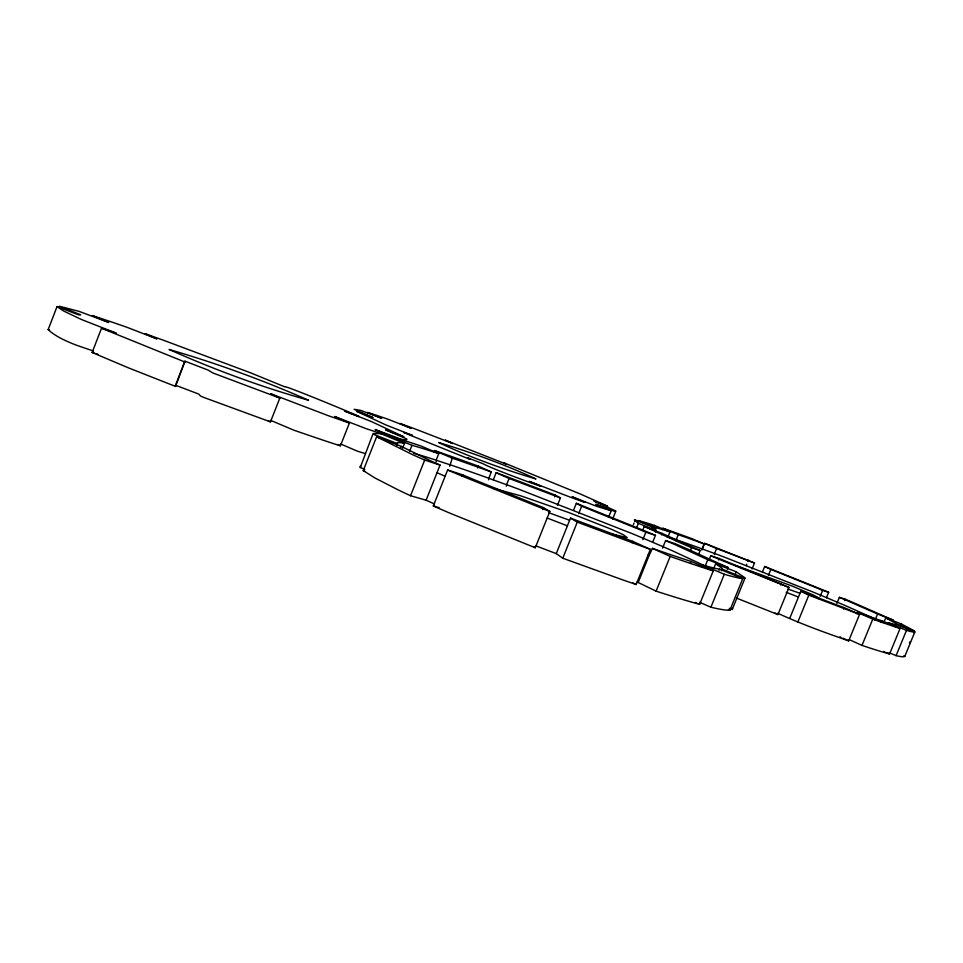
<?xml version="1.0" encoding="UTF-8"?>
<svg xmlns="http://www.w3.org/2000/svg" width="963" height="963" viewBox="0 0 963 963"><rect width="100%" height="100%" fill="white"/><g stroke="black" fill="none" stroke-linecap="round" stroke-linejoin="round"><path stroke-width="1.44" d="M93.519 351.038L76.378 345.187C66.411 341.263 55.962 336.821 48.15 329.635L57.034 306.595L78.593 314.829L80.675 314.793L59.321 306.222L79.086 311.374L108.735 322.473L92.255 315.551L108.951 321.088A288.238 11.219 21.5 0 1 126.598 327.155L156.909 338.892L144.968 333.692M57.034 306.595L63.606 311.001L81.193 319.403L116.222 333.15L101.536 328.214L92.135 352.482L128.127 367.734L175.555 386.428L184.944 361.173L208.128 370.093L212.979 373.018L279.836 398.104L270.447 421.878L203.482 397.322L200.557 396.046L198.763 394.084L175.699 385.308M175.495 385.296L184.896 361.185M339.795 445.424L340.421 445.773L349.413 422.986L334.606 416.485L366.446 428.788A272.794 9.498 21.3 0 0 381.155 433.531L393.253 437.142M364.808 469.27L360.258 467.536L373.126 433.482L378.88 433.567A281.401 11.327 22 0 1 382.443 434.337L404.508 443.389L402.63 448.144M363.244 470.594L376.617 436.769L401.21 446.338L430.22 460.675A124.143 5.056 21.8 0 0 440.043 465.057L426.115 500.218L410.539 495.728A148.495 9.293 21.8 0 1 398.14 489.878L374.956 477.997L363.244 470.594L364.784 471.184M396.852 445.472L397.418 442.655L400.825 442.679A250.994 10.075 22 0 1 404.52 443.389M400.488 448.168L401.21 446.338M409.612 451.238L411.971 445.303A299.806 12.122 22 0 1 438.791 453.621L436.143 460.158A299.746 13.518 22.1 0 0 413.56 453.26M410.539 495.728L424.695 460.061L440.043 465.069M433.711 452.393L434.445 450.552L452.249 458.147A299.361 12.074 22 0 1 491.299 471.966L488.819 478.262M436.095 461.855L436.672 460.386L450.203 464.84L449.625 466.297M433.302 505.972L447.626 469.98L462.77 474.879A124.119 5.056 21.8 0 0 475.674 480.296L543.469 507.645L549.813 511.497L535.272 547.754L449.384 512.942A148.471 9.293 21.8 0 1 433.302 505.972L436.227 506.803M452.249 458.147L450.203 464.84M462.192 476.324L462.77 474.879M477.744 467.958L478.467 466.176A324.615 13.133 22 0 0 434.494 450.576M488.53 479.803L489.096 478.382L506.803 484.81L506.249 486.207M493.333 479.755L496.162 472.677A277.813 11.026 22 0 1 506.899 476.673L555.35 495.114L560.406 497.931L557.408 505.419M496.162 472.677L509.078 478.491L506.586 484.714A247.31 10.906 22 0 1 519.117 489.336L632.763 533.875A112.382 4.598 21.9 0 1 643.416 538.329L663.134 546.731A112.358 4.598 21.9 0 1 672.234 550.704L703.195 565.064M542.687 509.583L543.469 507.645M554.652 496.848L555.35 495.114M573.563 510.209L576.331 503.3L642.369 529.891A134.242 4.923 21.9 0 1 655.466 535.344L652.661 542.289M556.253 553.617L570.505 518.13L621.845 537.366A238.668 9.1 21.8 0 0 632.679 541.314L650.35 549.355L636.146 584.505A264.861 15.516 21.7 0 1 623.506 580.159L562.765 558.215L556.253 553.617L535.958 545.889M578.667 513.676L581.652 506.213L576.331 503.3M562.765 558.215L577.27 522.127L570.505 518.13M608.532 517.287L611.204 510.655L595.844 504.275L614.587 511.329L615.754 510.956L593.966 501.037L607.629 506.285L604.571 504.805L580.316 493.995L503.781 462.77M612.6 519.141L615.742 511.353M633.413 524.606L634.027 523.078M634.653 521.549L635.267 520.02L653.01 527.255L652.204 529.253M637.614 522.066L638.228 520.562L655.779 527.712A233.479 6.934 22.2 0 1 670.019 531.937L668.033 536.728M636.423 528.133L638.349 523.354L634.364 520.044A219.239 6.524 22.1 0 1 635.267 520.02M632.113 542.735L632.679 541.314M642.911 529.638L644.211 526.412L662.231 533.466L691.603 546.791A96.131 2.937 22.1 0 0 700.221 550.499L698.608 554.471M642.827 539.689L645.884 532.214L655.466 535.344M653.961 526.917L654.551 525.461L669.983 531.925M654.852 530.023L655.779 527.712M655.43 532.033L656.128 530.312L652.264 527.411A195.742 5.814 22.1 0 1 653.01 527.255M656.14 591.162A298.277 17.238 21.7 0 0 699.62 604.331L713.258 570.89A298.53 11.243 21.7 0 1 670.188 556.421L656.104 591.15L638.18 582.483L649.026 555.651L647.81 555.218M713.258 570.89L691.001 561.381A275.117 10.34 21.7 0 1 652.457 548.368L649.026 555.651M662.315 529.722L662.893 528.278A252.631 7.499 22.2 0 1 692.12 538.726L704.109 543.939L702.099 548.898A233.19 7.716 22.2 0 0 676.195 539.786L678.217 534.694L662.893 528.278M661.665 534.862L662.231 533.466M662.544 548.103L665.626 540.568L675.051 543.626A134.218 4.923 21.9 0 1 686.511 548.573L728.112 567.616L727.378 569.446M676.158 541.098L676.17 539.762M690.206 551.041L691.566 547.682L700.221 550.499M690.447 562.741L691.001 561.381M701.907 550.114L704.627 543.361A217.193 6.392 22.1 0 1 712.355 546.274L754.486 563.03L752.079 568.977M701.545 566.629L702.268 564.86A274.72 10.304 21.7 0 0 719.59 569.133L742.75 578.619L729.906 610.205L728.413 609.591M705.361 565.678L707.781 559.696L674.738 544.516A112.37 4.117 21.9 0 0 665.626 540.568M709.358 559.154L710.73 555.771L719.229 558.516A96.119 2.937 22.1 0 0 729.605 562.825L788.998 587.442L777.923 614.587L736.49 598.083M754.486 563.03L723.309 551.077A195.369 5.73 22.1 0 0 716.592 548.561L714.594 553.472A193.635 6.344 22.2 0 1 723.61 556.843L811.821 591.547A89.378 2.781 22.1 0 1 820.669 595.206L837.365 602.212A89.366 2.781 22.1 0 1 845.273 605.583L877.016 619.763M714.341 554.664L714.787 553.569L702.364 549.006M713.679 568.639L715.641 563.788L736.214 571.793L745.013 577.824A261.719 9.871 21.8 0 1 744.88 578.402L732.229 609.495L729.328 608.291M718.639 559.972L719.229 558.516M719.024 570.397L719.554 569.109M721.383 570.734L722.057 569.049A233.576 8.787 21.8 0 0 722.262 568.423L715.641 563.788M735.455 573.659L736.214 571.793M746.217 565.642L746.782 564.258M747.902 561.501L748.468 560.117M762.431 571.974L764.67 566.473L817.731 587.803A106.749 2.973 22.1 0 1 828.662 592.305L826.398 597.83M768.45 575.368L770.857 569.446L764.67 566.473M780.632 585.059L781.222 583.602M789.913 617.957L800.831 591.246L836.787 604.896A186.726 5.453 22 0 0 844.154 607.617L859.574 614.346L848.704 640.852A207.093 9.281 22.1 0 1 840.133 637.843C818.971 630.44 798.002 622.531 777.659 613.238M797.761 622.218L808.812 595.17L800.831 591.246M820.199 596.29L822.655 590.355L828.662 592.305M836.907 603.307L839.375 597.337L845.261 599.239A106.737 2.973 22.1 0 1 855.168 603.428L893.17 620.124L892.569 621.568M844.695 600.623L845.261 599.239M843.576 609.049L844.154 607.617M856.769 613.816L857.347 612.396A215.363 6.235 22 0 0 881.807 620.786M849.258 639.613L861.981 645.403L872.779 619.125L857.347 612.396M875.042 620.172L877.582 614.021L847.271 600.683A89.378 2.492 22.1 0 0 839.375 597.337M881.133 622.531L881.843 620.798L900.092 628.454L889.571 653.997A233.323 10.376 22.1 0 1 862.017 645.415M883.781 622.628L885.731 617.873L901.452 624.024L913.309 630.308A205.324 5.934 22 0 1 914.417 631.126L913.791 632.631M887.693 624.518L888.404 622.808A215.146 6.211 22 0 0 896.457 624.457L914.85 631.945L904.787 656.381A233.094 10.352 22.1 0 1 896.035 655.634L889.102 652.649M895.554 625.36L896.228 623.723A183.476 5.284 22 0 0 894.952 622.784L885.731 617.873M895.879 625.769L896.421 624.433M900.85 625.481L901.452 624.024M896.084 655.647L906.484 630.392L888.404 622.808M909.445 643.2L910.059 641.695M361.354 465.574L360.09 466.441L360.258 467.536M92.147 352.47L94.747 353.252M48.162 329.623L49.546 330.02M819.032 598.878L819.922 598.721L814 595.303L792.597 586.214L735.371 565.401M185.016 362.052L101.548 328.239M393.229 437.118L375.125 429.546L398.104 438.069C401.077 440.175 411.779 440.573 404.424 437.96L385.633 429.859L403.666 436.733M493.273 488.361L520.381 495.704L568.652 512.497L611.469 529.289L623.374 534.754L627.178 537.583L609.651 533.574M349.352 422.998L348.714 422.805A272.878 9.498 21.3 0 1 328.19 415.655L270.687 393.711L279.812 398.092M399.994 423.491L400.452 423.636A225.065 7.006 21.8 0 1 414.283 428.631L452.706 443.51M445.327 440.187L506.117 464.082L503.793 462.794M529.433 481.416C569.001 497.052 492.37 469.294 483.27 463.829L467.512 457.738L470.016 459.243L468.247 458.641L411.514 435.758L403.786 432.471L412.429 435.396L385.79 424.888L356.611 411.285L372.789 417.473M340.348 445.797L339.71 445.616A272.722 13.049 21.2 0 1 319.054 438.815L293.884 430.196L270.759 420.41M144.968 333.655L145.81 333.932A288.154 11.207 21.5 0 1 166.238 341.275L250.657 372.862L284.771 386.825C280.955 383.25 399.416 432.688 344.501 411.008L371.549 421.625L403.678 436.733M611.204 510.655L604.776 508.861A212.847 6.223 21.7 0 1 596.085 506.093L572.106 496.764L585.01 502.361A212.895 6.235 21.7 0 1 571.673 497.678L529.53 481.488M437.19 507.08L439.128 507.633M436.997 472.713L445.062 476.216M96.372 353.782L97.985 354.3M668.888 537.414L669.923 537.751M670.958 538.1L676.616 539.954M636.964 582.073L638.18 582.483M799.844 593.22L787.915 589.055M569.458 520.213L548.814 512.737M577.27 522.127L637.771 544.793A265.078 10.124 21.8 0 0 650.35 549.355M560.406 497.931L518.431 481.969A249.598 9.871 22 0 0 509.078 478.491M808.812 595.17L851.063 611.204A207.226 6.055 22 0 0 859.574 614.346M547.14 518.022L567.4 525.846M707.781 559.696L728.112 567.616M786.217 592.293L798.447 597.048M373.415 434.277L397.563 443.666M877.582 614.021L893.17 620.124M638.349 523.354L656.128 530.312M549.813 511.497L463.781 476.793A148.603 6.067 21.8 0 1 447.626 469.98M788.998 587.442L723.743 561.176A114.982 3.515 22.1 0 1 710.73 555.771M581.652 506.213L635.219 527.784A112.394 4.117 21.9 0 1 645.884 532.214M770.857 569.446L813.795 586.708A89.39 2.492 22.1 0 1 822.655 590.355M896.228 623.723L914.417 631.126M722.057 569.049L744.88 578.402M411.971 445.303L390.196 436.371A325.073 13.169 22 0 1 420.867 445.965L438.755 453.597M903.607 655.899L904.787 656.381M702.268 564.86L724.296 574.261L710.899 607.232L699.583 602.236M883.709 651.47L884.877 651.975M886.056 652.481L889.571 653.997M340.613 443.979L357.574 451.238A272.637 13.049 21.2 0 0 365.302 453.561M704.627 543.361L716.592 548.561M337.796 444.545L339.397 445.255M695.37 602.453L696.803 603.091M698.235 603.717L699.68 604.355M426.115 500.218L434.53 503.998M478.467 466.176L491.323 471.978M652.408 548.356L670.152 556.409M839.917 636.856L840.88 637.289M842.83 638.18L843.805 638.625M844.78 639.071L848.704 640.852M445.424 440.247L452.718 443.498M877.522 620.003L879.038 620.738M632.787 582.868L636.146 584.505M644.211 526.412L680.624 542.988A114.994 3.515 22.1 0 0 691.566 547.682M268.039 420.578L270.483 421.842M705.193 566.063L706.637 566.846M775.034 613.01L777.923 614.587M400.006 423.503L411.117 428.258L387.957 419.23A225.125 7.018 21.8 0 0 377.039 415.498L367.577 412.429L381.745 418.327L360.716 410.394L354.119 409.287L372.777 417.461M376.617 436.769L412.188 454.476A148.627 6.067 21.8 0 0 424.695 460.061M533.731 546.623L535.272 547.754M732.374 608.279L732.482 608.64A261.503 15.131 21.8 0 1 732.229 609.495M175.531 385.706L175.579 386.416M729.954 610.229A297.868 17.19 21.7 0 1 710.85 607.208M742.798 578.643A298.109 11.219 21.7 0 1 724.248 574.237M449.721 464.635A299.3 13.482 22.1 0 1 488.795 478.25M900.044 628.43A233.479 6.765 22 0 1 872.815 619.137M678.253 534.718A233.227 6.922 22.2 0 1 704.085 543.926M638.192 520.538A252.896 7.523 22.2 0 1 654.587 525.473M914.886 631.969A233.239 6.753 22 0 1 906.436 630.368M666.817 536.704A233.443 7.74 22.2 0 1 667.949 537.065M308.473 400.211C261.503 387.03 213.882 369.491 169.091 349.473C216.458 363.183 263.32 380.325 308.473 400.211M438.671 442.535C469.282 456.944 503.035 469.222 535.982 478.96C504.672 464.491 471.738 452.562 438.671 442.535"/></g></svg>
